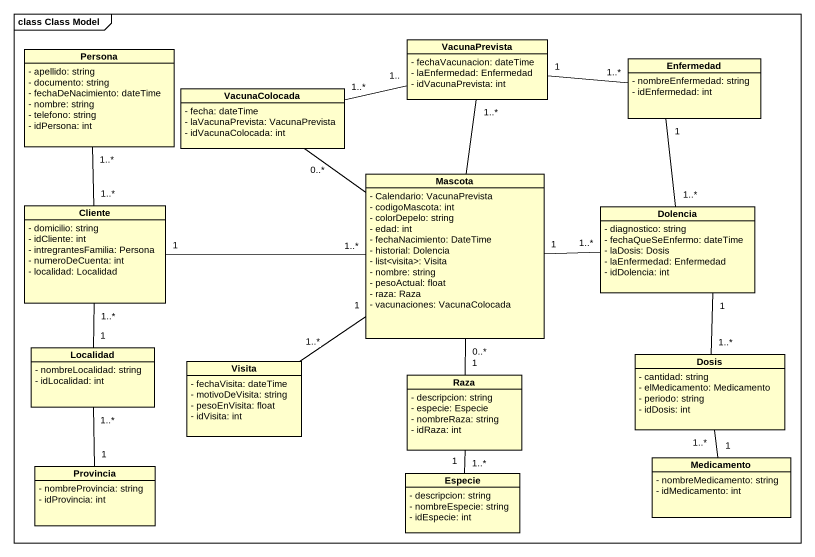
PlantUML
@startuml
mainframe class Class Model
hide circle
hide empty members
skinparam classAttributeIconSize 0
class Persona {
  - apellido: string
  - documento: string
  - fechaDeNacimiento: dateTime
  - nombre: string
  - telefono: string
  - idPersona: int
}
class VacunaPrevista {
  - fechaVacunacion: dateTime
  - laEnfermedad: Enfermedad
  - idVacunaPrevista: int
}
class Enfermedad {
  - nombreEnfermedad: string
  - idEnfermedad: int
}
class VacunaColocada {
  - fecha: dateTime
  - laVacunaPrevista: VacunaPrevista
  - idVacunaColocada: int
}
class Mascota {
  - Calendario: VacunaPrevista
  - codigoMascota: int
  - colorDepelo: string
  - edad: int
  - fechaNacimiento: DateTime
  - historial: Dolencia
  - list<visita>: Visita
  - nombre: string
  - pesoActual: float
  - raza: Raza
  - vacunaciones: VacunaColocada
}
class Cliente {
  - domicilio: string
  - idCliente: int
  - intregrantesFamilia: Persona
  - numeroDeCuenta: int
  - localidad: Localidad
}
class Dolencia {
  - diagnostico: string
  - fechaQueSeEnfermo: dateTime
  - laDosis: Dosis
  - laEnfermedad: Enfermedad
  - idDolencia: int
}
class Localidad {
  - nombreLocalidad: string
  - idLocalidad: int
}
class Visita {
  - fechaVisita: dateTime
  - motivoDeVisita: string
  - pesoEnVisita: float
  - idVisita: int
}
class Dosis {
  - cantidad: string
  - elMedicamento: Medicamento
  - periodo: string
  - idDosis: int
}
class Raza {
  - descripcion: string
  - especie: Especie
  - nombreRaza: string
  - idRaza: int
}
class Provincia {
  - nombreProvincia: string
  - idProvincia: int
}
class Especie {
  - descripcion: string
  - nombreEspecie: string
  - idEspecie: int
}
class Medicamento {
  - nombreMedicamento: string
  - idMedicamento: int
}
Enfermedad "1..*" -left- "1" VacunaPrevista
VacunaColocada "1..*" -right- "1.." VacunaPrevista
Mascota -up- "1..*" VacunaPrevista
Mascota -up- "0..*" VacunaColocada
Mascota "1..*" -left- "1" Cliente
Mascota "1" -- "1..*" Visita
Mascota "0..*" -- "1" Raza
Cliente "1..*" -up- "1..*" Persona
Dolencia "1..*" -up- "1" Enfermedad
Dolencia "1..*" -left- "1" Mascota
Dolencia "1" -- "1..*" Dosis
Localidad "1" -up- "1..*" Cliente
Localidad "1..*" -- "1" Provincia
Raza "1..*" -- "1" Especie
Medicamento "1" -up- "1..*" Dosis
@enduml
